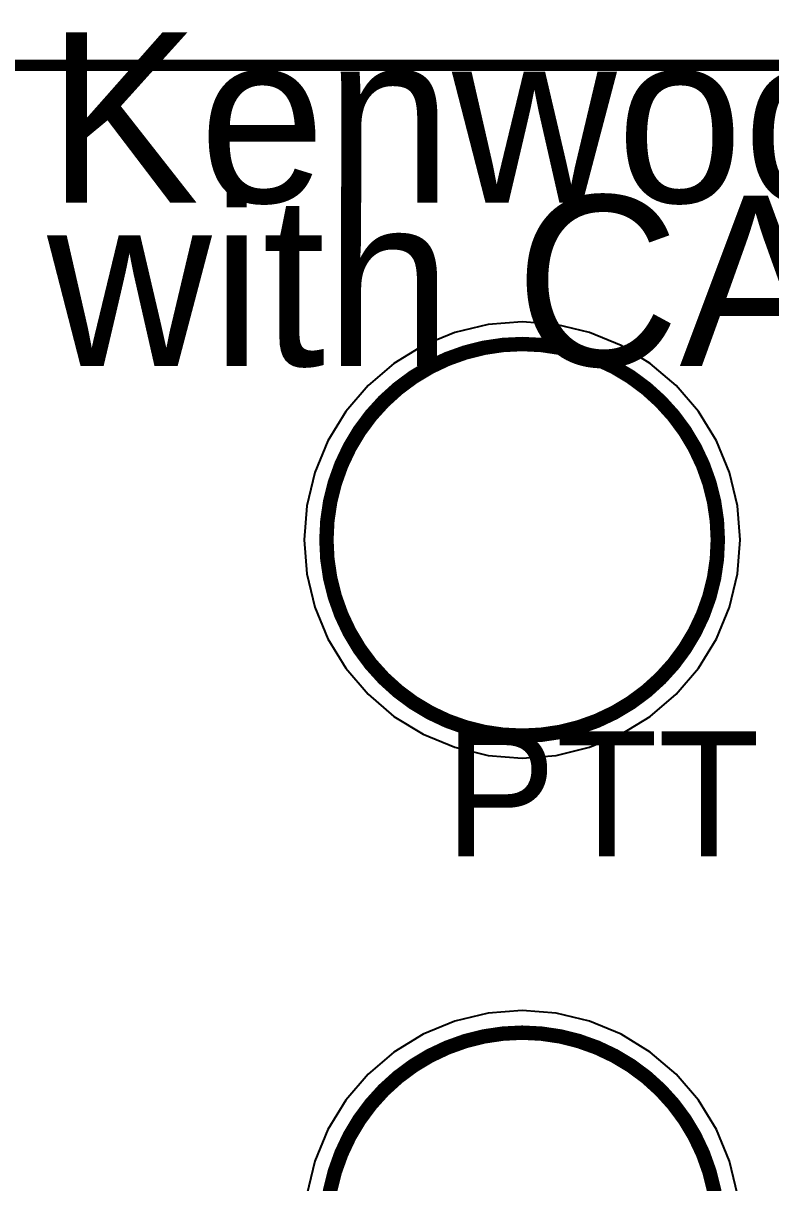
# Model space of a CAD drawing. Header units: millimetres. Extents: x -0.1 to 82.7, y -1.4 to 29.7.
# Drawn here: x 15.54 to 28.72, y 9.31 to 29.74 of the extents above; entities that cross this region are included whole.
import ezdxf

# ---------------------------------------------------------------- set-up
doc = ezdxf.new("R2010")
doc.units = ezdxf.units.MM
for name, color, linetype in [('BottomLayer', 5, 'Continuous'), ('Mechanical1', 6, 'Continuous'), ('MultiLayer', 9, 'Continuous'), ('TopLayer', 1, 'Continuous'), ('TopOverlay', 2, 'Continuous')]:
    doc.layers.add(name, color=color, linetype=linetype)

msp = doc.modelspace()

# ---------------------------------------------------------------- linework, layer by layer
at = {"layer": 'BottomLayer'}
for p, q in [((1.492, 29), (73.31, 29)), ((23.732, 24.434), (23.145, 24.293)), ((24.333, 24.481), (23.732, 24.434)), ((24.934, 24.434), (24.333, 24.481)), ((25.521, 24.293), (24.934, 24.434)), ((23.145, 24.293), (22.588, 24.062)), ((26.078, 24.062), (25.521, 24.293)), ((22.588, 24.062), (22.074, 23.747)), ((26.592, 23.747), (26.078, 24.062)), ((22.074, 23.747), (21.616, 23.355)), ((27.05, 23.355), (26.592, 23.747)), ((21.616, 23.355), (21.224, 22.897)), ((27.442, 22.897), (27.05, 23.355)), ((21.224, 22.897), (20.909, 22.383)), ((27.757, 22.383), (27.442, 22.897)), ((20.909, 22.383), (20.678, 21.826)), ((27.988, 21.826), (27.757, 22.383)), ((20.678, 21.826), (20.537, 21.239)), ((28.129, 21.239), (27.988, 21.826)), ((20.537, 21.239), (20.49, 20.638)), ((28.176, 20.638), (28.129, 21.239)), ((20.49, 20.638), (20.537, 20.037)), ((28.129, 20.037), (28.176, 20.638)), ((20.537, 20.037), (20.678, 19.45)), ((27.988, 19.45), (28.129, 20.037)), ((20.678, 19.45), (20.909, 18.893)), ((27.757, 18.893), (27.988, 19.45)), ((20.909, 18.893), (21.224, 18.379)), ((27.442, 18.379), (27.757, 18.893)), ((21.224, 18.379), (21.616, 17.921)), ((27.05, 17.921), (27.442, 18.379)), ((21.616, 17.921), (22.074, 17.529)), ((26.592, 17.529), (27.05, 17.921)), ((22.074, 17.529), (22.588, 17.214)), ((26.078, 17.214), (26.592, 17.529)), ((22.588, 17.214), (23.145, 16.983)), ((25.521, 16.983), (26.078, 17.214)), ((23.145, 16.983), (23.732, 16.842)), ((24.934, 16.842), (25.521, 16.983)), ((23.732, 16.842), (24.333, 16.795)), ((24.333, 16.795), (24.934, 16.842)), ((23.732, 12.302), (23.145, 12.161)), ((24.333, 12.349), (23.732, 12.302)), ((24.934, 12.302), (24.333, 12.349)), ((25.521, 12.161), (24.934, 12.302)), ((23.145, 12.161), (22.588, 11.93)), ((26.078, 11.93), (25.521, 12.161)), ((22.588, 11.93), (22.074, 11.615)), ((26.592, 11.615), (26.078, 11.93)), ((22.074, 11.615), (21.616, 11.223)), ((27.05, 11.223), (26.592, 11.615)), ((21.616, 11.223), (21.224, 10.765)), ((27.442, 10.765), (27.05, 11.223)), ((21.224, 10.765), (20.909, 10.251)), ((27.757, 10.251), (27.442, 10.765)), ((20.909, 10.251), (20.678, 9.694)), ((27.988, 9.694), (27.757, 10.251)), ((20.678, 9.694), (20.537, 9.107)), ((28.129, 9.107), (27.988, 9.694))]:
    msp.add_line(p, q, dxfattribs=at)
at = {"layer": 'Mechanical1', "const_width": 0.2}
msp.add_lwpolyline([(1.492, 29), (73.31, 29)], dxfattribs=at)
at = {"layer": 'MultiLayer'}
for p, q in [((22.804, 23.739), (23.222, 23.912)), ((23.222, 23.912), (23.658, 24.029)), ((23.658, 24.029), (24.107, 24.088)), ((24.107, 24.088), (24.333, 24.088)), ((24.333, 24.088), (24.559, 24.088)), ((24.559, 24.088), (25.008, 24.029)), ((25.008, 24.029), (25.444, 23.912)), ((25.444, 23.912), (25.862, 23.739)), ((22.412, 23.513), (22.804, 23.739)), ((25.862, 23.739), (26.254, 23.513)), ((22.053, 23.237), (22.412, 23.513)), ((26.254, 23.513), (26.613, 23.237)), ((21.734, 22.918), (22.053, 23.237)), ((26.613, 23.237), (26.932, 22.918)), ((21.458, 22.559), (21.734, 22.918)), ((26.932, 22.918), (27.208, 22.559)), ((21.232, 22.167), (21.458, 22.559)), ((27.208, 22.559), (27.434, 22.167)), ((21.059, 21.749), (21.232, 22.167)), ((27.434, 22.167), (27.607, 21.749)), ((20.942, 21.313), (21.059, 21.749)), ((27.607, 21.749), (27.724, 21.313)), ((20.883, 20.864), (20.942, 21.313)), ((27.724, 21.313), (27.783, 20.864)), ((20.883, 20.638), (20.883, 20.864)), ((27.783, 20.864), (27.783, 20.638)), ((20.883, 20.412), (20.883, 20.638)), ((27.783, 20.638), (27.783, 20.412)), ((20.942, 19.963), (20.883, 20.412)), ((27.783, 20.412), (27.724, 19.963)), ((21.059, 19.527), (20.942, 19.963)), ((27.724, 19.963), (27.607, 19.527)), ((21.232, 19.109), (21.059, 19.527)), ((27.607, 19.527), (27.434, 19.109)), ((21.458, 18.717), (21.232, 19.109)), ((27.434, 19.109), (27.208, 18.717)), ((21.734, 18.358), (21.458, 18.717)), ((27.208, 18.717), (26.932, 18.358)), ((22.053, 18.039), (21.734, 18.358)), ((26.932, 18.358), (26.613, 18.039)), ((22.412, 17.763), (22.053, 18.039)), ((26.613, 18.039), (26.254, 17.763)), ((22.804, 17.537), (22.412, 17.763)), ((26.254, 17.763), (25.862, 17.537)), ((23.222, 17.364), (22.804, 17.537)), ((25.862, 17.537), (25.444, 17.364)), ((23.658, 17.247), (23.222, 17.364)), ((24.107, 17.188), (23.658, 17.247)), ((24.333, 17.188), (24.107, 17.188)), ((24.333, 17.188), (24.333, 17.188)), ((24.559, 17.188), (24.333, 17.188)), ((25.008, 17.247), (24.559, 17.188)), ((25.444, 17.364), (25.008, 17.247)), ((23.222, 11.78), (23.658, 11.897)), ((23.658, 11.897), (24.107, 11.956)), ((24.107, 11.956), (24.333, 11.956)), ((24.333, 11.956), (24.559, 11.956)), ((24.559, 11.956), (25.008, 11.897)), ((25.008, 11.897), (25.444, 11.78)), ((22.804, 11.607), (23.222, 11.78)), ((25.444, 11.78), (25.862, 11.607)), ((22.412, 11.381), (22.804, 11.607)), ((25.862, 11.607), (26.254, 11.381)), ((22.053, 11.105), (22.412, 11.381)), ((26.254, 11.381), (26.613, 11.105)), ((21.734, 10.786), (22.053, 11.105)), ((26.613, 11.105), (26.932, 10.786)), ((21.458, 10.427), (21.734, 10.786)), ((26.932, 10.786), (27.208, 10.427)), ((21.232, 10.035), (21.458, 10.427)), ((27.208, 10.427), (27.434, 10.035)), ((21.059, 9.617), (21.232, 10.035)), ((27.434, 10.035), (27.607, 9.617)), ((20.942, 9.181), (21.059, 9.617)), ((27.607, 9.617), (27.724, 9.181))]:
    msp.add_line(p, q, dxfattribs=at)
for points, const_width in [([(27.783, 20.638, 1), (20.883, 20.638, 1)], 0.254), ([(20.82, 20.638, 1), (20.947, 20.638, 1)], 0.127), ([(27.72, 20.638, 1), (27.847, 20.638, 1)], 0.127), ([(27.783, 8.506, 1), (20.883, 8.506, 1)], 0.254)]:
    msp.add_lwpolyline(points, format="xyb", close=True, dxfattribs=dict(at, const_width=const_width))
at = {"layer": 'TopLayer'}
for p, q in [((1.492, 29), (73.31, 29)), ((23.732, 24.434), (23.145, 24.293)), ((24.333, 24.481), (23.732, 24.434)), ((24.934, 24.434), (24.333, 24.481)), ((25.521, 24.293), (24.934, 24.434)), ((23.145, 24.293), (22.588, 24.062)), ((26.078, 24.062), (25.521, 24.293)), ((22.588, 24.062), (22.074, 23.747)), ((26.592, 23.747), (26.078, 24.062)), ((22.074, 23.747), (21.616, 23.355)), ((27.05, 23.355), (26.592, 23.747)), ((21.616, 23.355), (21.224, 22.897)), ((27.442, 22.897), (27.05, 23.355)), ((21.224, 22.897), (20.909, 22.383)), ((27.757, 22.383), (27.442, 22.897)), ((20.909, 22.383), (20.678, 21.826)), ((27.988, 21.826), (27.757, 22.383)), ((20.678, 21.826), (20.537, 21.239)), ((28.129, 21.239), (27.988, 21.826)), ((20.537, 21.239), (20.49, 20.638)), ((28.176, 20.638), (28.129, 21.239)), ((20.49, 20.638), (20.537, 20.037)), ((28.129, 20.037), (28.176, 20.638)), ((20.537, 20.037), (20.678, 19.45)), ((27.988, 19.45), (28.129, 20.037)), ((20.678, 19.45), (20.909, 18.893)), ((27.757, 18.893), (27.988, 19.45)), ((20.909, 18.893), (21.224, 18.379)), ((27.442, 18.379), (27.757, 18.893)), ((21.224, 18.379), (21.616, 17.921)), ((27.05, 17.921), (27.442, 18.379)), ((21.616, 17.921), (22.074, 17.529)), ((26.592, 17.529), (27.05, 17.921)), ((22.074, 17.529), (22.588, 17.214)), ((26.078, 17.214), (26.592, 17.529)), ((22.588, 17.214), (23.145, 16.983)), ((25.521, 16.983), (26.078, 17.214)), ((23.145, 16.983), (23.732, 16.842)), ((24.934, 16.842), (25.521, 16.983)), ((23.732, 16.842), (24.333, 16.795)), ((24.333, 16.795), (24.934, 16.842)), ((23.732, 12.302), (23.145, 12.161)), ((24.333, 12.349), (23.732, 12.302)), ((24.934, 12.302), (24.333, 12.349)), ((25.521, 12.161), (24.934, 12.302)), ((23.145, 12.161), (22.588, 11.93)), ((26.078, 11.93), (25.521, 12.161)), ((22.588, 11.93), (22.074, 11.615)), ((26.592, 11.615), (26.078, 11.93)), ((22.074, 11.615), (21.616, 11.223)), ((27.05, 11.223), (26.592, 11.615)), ((21.616, 11.223), (21.224, 10.765)), ((27.442, 10.765), (27.05, 11.223)), ((21.224, 10.765), (20.909, 10.251)), ((27.757, 10.251), (27.442, 10.765)), ((20.909, 10.251), (20.678, 9.694)), ((27.988, 9.694), (27.757, 10.251)), ((20.678, 9.694), (20.537, 9.107)), ((28.129, 9.107), (27.988, 9.694))]:
    msp.add_line(p, q, dxfattribs=at)

# ---------------------------------------------------------------- texts
at = {"layer": 'TopOverlay'}
for s, height, p in [('Kenwood TS-50S Computer Interface', 3, (15.961, 26.581)), ('with CAT Control', 3, (15.961, 23.702)), ('PTT', 2.2, (22.967, 15.062))]:
    msp.add_text(s, height=height, rotation=360, dxfattribs=at).set_placement(p)

doc.saveas('drawing.dxf')
